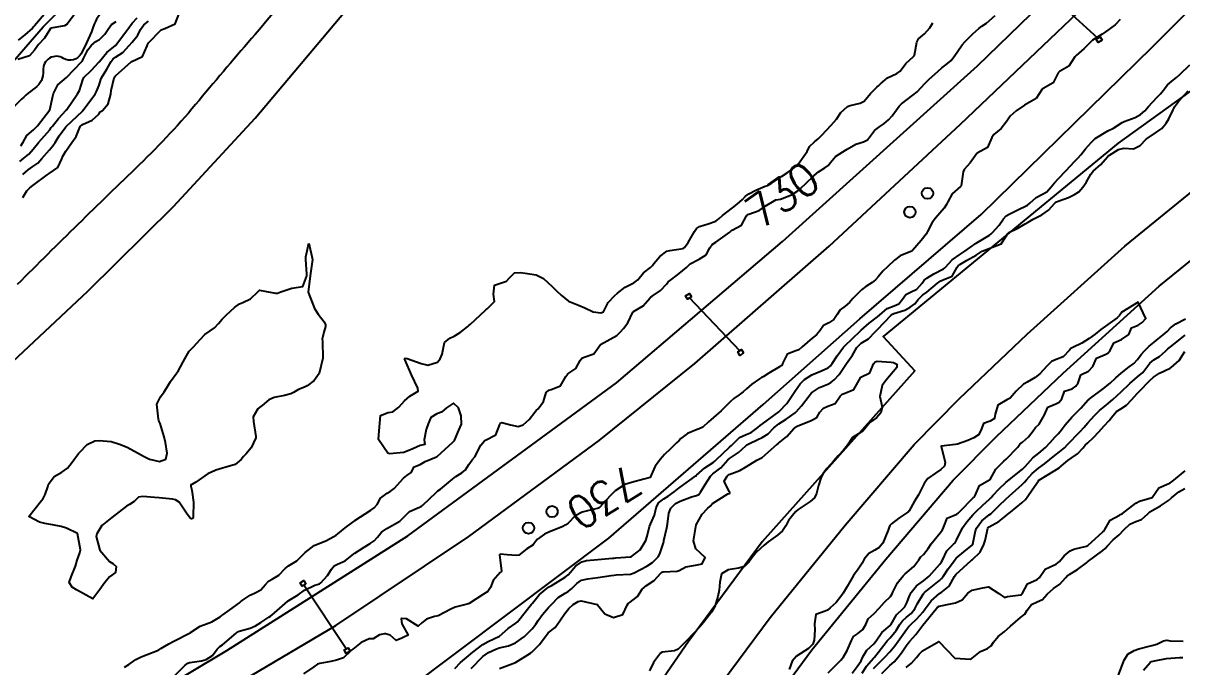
# Model space of a CAD drawing. Header units: metres. Extents: x 307586 to 320046, y 7427249 to 7434250.
# Drawn here: x 315197.4 to 315339.7, y 7432163.5 to 7432242.6 of the extents above; entities that cross this region are included whole.
import ezdxf
from ezdxf.enums import TextEntityAlignment as Align

# ---------------------------------------------------------------- set-up
doc = ezdxf.new("R2010")
doc.units = ezdxf.units.M
doc.header["$MEASUREMENT"] = 0
for name, color, linetype in [('Cotas', 45, 'Continuous'), ('Curvas de Nivel 1m', 11, 'Continuous'), ('Curvas de Nivel 5m', 15, 'Continuous'), ('Divisa', 42, 'FENCELINE2'), ('Hidrografia', 140, 'Continuous'), ('Linha Férrea', 20, 'Continuous'), ('Portico', 45, 'Continuous'), ('Postes', 20, 'Continuous'), ('Vias Primárias', 230, 'Continuous')]:
    doc.layers.add(name, color=color, linetype=linetype)
doc.styles.add('Style-STANDARD', font='STANDARD.shx')
doc.linetypes.add('FENCELINE2', pattern='A,0.25,-0.1,[132,ltypeshp.shx,S=0.1,R=0,X=-0.1,Y=0],-0.1,1', length=1.45)

msp = doc.modelspace()

# ---------------------------------------------------------------- linework, layer by layer
at = {"layer": 'Curvas de Nivel 1m', "flags": 128}
for points, elevation in [([(315200.19, 7432243.97), (315198.77, 7432242.28), (315198.63, 7432242.13), (315198.49, 7432241.99), (315197.58, 7432241.17), (315196.74, 7432240.51)], 726), ([(315197.32, 7432221.19), (315197.79, 7432222), (315198.16, 7432222.36), (315198.53, 7432222.65), (315200.29, 7432223.96), (315200.43, 7432224.07), (315200.55, 7432224.14), (315201.62, 7432224.89), (315202.1, 7432225.94), (315202.24, 7432226.28), (315202.58, 7432226.89), (315203.35, 7432227.93), (315203.86, 7432228.67), (315204.35, 7432229.91), (315204.63, 7432230.17), (315205.85, 7432230.68), (315206.64, 7432231.43), (315206.83, 7432231.7), (315207.09, 7432231.89), (315207.82, 7432232.71), (315208.12, 7432233.88), (315208.19, 7432234.35), (315208.55, 7432235.87), (315208.59, 7432235.98), (315208.7, 7432236.13), (315210.61, 7432237.84), (315210.67, 7432237.89), (315210.71, 7432237.91), (315212.04, 7432238.51), (315212.6, 7432239.82), (315212.63, 7432239.93), (315212.75, 7432240.17), (315214.32, 7432241.8), (315214.76, 7432241.95), (315216.04, 7432242.51), (315216.53, 7432243.77)], 728), ([(315196.95, 7432225.62), (315197.44, 7432226), (315198.05, 7432226.53), (315198.58, 7432227.12), (315199.3, 7432227.98), (315200.62, 7432229.51), (315200.81, 7432229.77), (315200.95, 7432229.96), (315201.69, 7432230.9), (315202.64, 7432231.92), (315202.66, 7432231.94), (315202.72, 7432232.01), (315204.05, 7432233.92), (315204.26, 7432234.33), (315204.69, 7432235.63), (315204.76, 7432235.84), (315204.81, 7432235.91), (315205.76, 7432236.84), (315206.71, 7432237.84), (315206.73, 7432237.87), (315206.74, 7432237.89), (315207.62, 7432238.99), (315208.72, 7432239.87), (315210.22, 7432241.85), (315210.77, 7432242.59), (315211.35, 7432243.26)], 726), ([(315197.32, 7432224), (315197.96, 7432224.59), (315198.56, 7432225.01), (315199.14, 7432225.41), (315199.66, 7432225.97), (315200.58, 7432227.04), (315201.01, 7432227.54), (315201.28, 7432227.95), (315201.8, 7432228.76), (315202.62, 7432229.88), (315202.65, 7432229.92), (315202.67, 7432229.94), (315204.64, 7432231.8), (315204.7, 7432231.85), (315204.75, 7432231.91), (315205.55, 7432233), (315206.21, 7432233.89), (315206.37, 7432234.19), (315206.68, 7432234.99), (315206.91, 7432235.67), (315207, 7432235.89), (315207.63, 7432236.95), (315208.16, 7432237.88), (315208.4, 7432238.2), (315208.72, 7432238.43), (315209.6, 7432238.99), (315210.39, 7432239.85), (315210.75, 7432240.27), (315211.44, 7432241.14), (315211.79, 7432241.83), (315212.19, 7432242.41), (315212.77, 7432242.86)], 727), ([(315209.82, 7432163.49), (315210.36, 7432163.83), (315211.21, 7432164.45), (315211.84, 7432164.76), (315212.61, 7432165.04), (315213.85, 7432165.54), (315214.01, 7432165.63), (315214.29, 7432165.79), (315215.27, 7432166.37), (315215.86, 7432166.7), (315217.8, 7432167.68), (315217.87, 7432167.72), (315217.91, 7432167.75), (315219.1, 7432168.52), (315219.89, 7432168.84), (315220.53, 7432169.08), (315221.57, 7432169.7), (315221.77, 7432169.84), (315221.91, 7432169.92), (315222.75, 7432170.53), (315223.92, 7432171.4), (315224.07, 7432171.52), (315224.26, 7432171.67), (315225.24, 7432172.35), (315225.93, 7432172.67), (315226.57, 7432173.01), (315227.14, 7432173.64), (315227.51, 7432174.07), (315227.95, 7432174.32), (315228.77, 7432174.81), (315229.54, 7432175.61), (315229.98, 7432175.95), (315231, 7432176.57), (315231.99, 7432177.58), (315233.13, 7432178.44), (315234.01, 7432178.81), (315234.56, 7432179), (315235.54, 7432179.53), (315235.82, 7432179.73), (315236.03, 7432179.88), (315236.93, 7432180.62), (315238.04, 7432181.44), (315238.13, 7432181.51), (315240.06, 7432182.8), (315240.48, 7432183.06), (315240.85, 7432183.47), (315241.28, 7432184.26), (315242.08, 7432184.87), (315242.46, 7432185.08), (315242.95, 7432185.45), (315244.11, 7432186.71), (315244.5, 7432187.03), (315245.03, 7432187.42), (315245.42, 7432188.12), (315246.13, 7432188.39), (315246.77, 7432188.76), (315248.14, 7432189.33), (315248.18, 7432189.35), (315248.22, 7432189.39), (315250.16, 7432191.15), (315250.27, 7432191.25), (315250.36, 7432191.36), (315250.91, 7432192.62), (315251.21, 7432193.35), (315251.17, 7432194.38), (315250.86, 7432195.35), (315250.22, 7432195.92), (315249.37, 7432195.37), (315248.75, 7432194.84), (315248.2, 7432194.6), (315247.44, 7432194.15), (315247.13, 7432193.4), (315246.87, 7432192.71), (315246.65, 7432191.41), (315246.7, 7432190.86), (315246.16, 7432190.72), (315245.25, 7432190.33), (315244.15, 7432189.85), (315242.38, 7432189.7), (315242.15, 7432189.79), (315241.02, 7432191.47), (315241.12, 7432192.52), (315241.17, 7432193.47), (315241.27, 7432194.4), (315242.2, 7432194.76), (315242.78, 7432194.87), (315243.52, 7432195.44), (315244.22, 7432196.23), (315244.87, 7432196.78), (315245.9, 7432197.41), (315245.87, 7432197.78), (315245.09, 7432199.42), (315244.28, 7432201.22), (315244.23, 7432201.38), (315244.24, 7432201.43), (315244.28, 7432201.47), (315244.55, 7432201.43), (315246.28, 7432200.8), (315247.07, 7432200.61), (315248.28, 7432200.96), (315248.61, 7432201.39), (315248.86, 7432201.95), (315249.14, 7432203.38), (315249.79, 7432203.89), (315250.31, 7432204.16), (315251.05, 7432204.62), (315251.99, 7432205.34), (315252.17, 7432205.51), (315252.34, 7432205.65), (315254.14, 7432207.31), (315254.25, 7432207.42), (315254.36, 7432207.5), (315255.26, 7432208.41), (315255.16, 7432209.3), (315255.27, 7432210.43), (315256.4, 7432210.79), (315256.75, 7432210.93), (315257.06, 7432211.28), (315257.74, 7432211.95), (315258.41, 7432211.97), (315259.05, 7432211.9), (315260.41, 7432211.68), (315261.28, 7432211.23), (315262.39, 7432210.21), (315262.9, 7432209.73), (315263.47, 7432209.2), (315264.37, 7432208.47), (315265.59, 7432207.95), (315266.36, 7432207.65), (315267.41, 7432207.16), (315268.35, 7432207.02), (315268.65, 7432207.15), (315269.23, 7432208.28), (315270, 7432209.13), (315270.39, 7432209.44), (315271.34, 7432210.16), (315272.4, 7432210.7), (315272.88, 7432211.09), (315273.58, 7432211.92), (315274.43, 7432212.59), (315274.67, 7432212.83), (315274.85, 7432213.07), (315275.57, 7432213.93), (315276.45, 7432214.58), (315276.8, 7432214.69), (315278.45, 7432214.94), (315278.63, 7432215.03), (315279.09, 7432215.65), (315279.83, 7432217.01), (315280.08, 7432217.4), (315280.48, 7432217.64), (315281.53, 7432217.94), (315282.49, 7432218.27), (315282.88, 7432218.59), (315283.27, 7432218.97), (315284.51, 7432219.92), (315285.1, 7432220.36), (315285.73, 7432220.94), (315286.12, 7432221.35), (315286.53, 7432221.63), (315287.37, 7432222.09), (315288.55, 7432222.56), (315288.8, 7432222.65), (315289.25, 7432222.9), (315290.56, 7432223.77), (315291.24, 7432224.2), (315292.12, 7432224.86), (315292.35, 7432225.08), (315292.58, 7432225.3), (315293.68, 7432226.84), (315293.98, 7432227.46), (315294.61, 7432228.03), (315295.05, 7432228.4), (315295.48, 7432228.83), (315296.64, 7432230.09), (315296.99, 7432230.45), (315297.31, 7432230.8), (315297.82, 7432231.63), (315298.67, 7432232.37), (315298.97, 7432232.49), (315300.22, 7432232.77), (315300.68, 7432233.01), (315301.49, 7432233.95), (315302.26, 7432234.74), (315302.48, 7432234.95), (315302.7, 7432235.16), (315303.56, 7432235.88), (315304.71, 7432236.42), (315305.11, 7432236.71), (315305.8, 7432237.63), (315306.74, 7432238.5), (315306.84, 7432238.59), (315306.89, 7432238.69), (315307.16, 7432240.28), (315307.38, 7432240.68), (315308.13, 7432241.31), (315308.78, 7432242.02), (315309.01, 7432242.45), (315309.13, 7432242.66)], 729), ([(315252.41, 7432163.33), (315253.85, 7432164.81), (315254.53, 7432165.3), (315255.43, 7432165.72), (315255.86, 7432165.87), (315257, 7432166.14), (315257.87, 7432166.5), (315258.94, 7432167.25), (315259.42, 7432167.71), (315259.89, 7432168.22), (315260.35, 7432168.78), (315260.65, 7432169.23), (315261.16, 7432169.98), (315261.92, 7432170.83), (315262.26, 7432171.21), (315263.09, 7432172.05), (315263.94, 7432172.58), (315264.33, 7432172.8), (315264.79, 7432173.18), (315265.38, 7432173.76), (315265.96, 7432174.17), (315266.76, 7432174.37), (315267.97, 7432174.53), (315269.62, 7432174.78), (315269.97, 7432174.82), (315270.24, 7432174.85), (315271.97, 7432174.94), (315272.43, 7432175.09), (315273.98, 7432175.89), (315274.69, 7432176.36), (315275.4, 7432177.06), (315275.61, 7432177.44), (315276.02, 7432178.79), (315276.09, 7432178.98), (315276.1, 7432179.05), (315276.47, 7432180.61), (315276.53, 7432181.05), (315276.68, 7432182.43), (315276.93, 7432183.04), (315277.52, 7432183.59), (315278.08, 7432183.9), (315279.5, 7432184.42), (315280.09, 7432184.58), (315280.37, 7432184.72), (315280.57, 7432185), (315281.16, 7432185.93), (315281.83, 7432186.98), (315281.97, 7432187.13), (315282.12, 7432187.23), (315283.09, 7432188), (315283.94, 7432188.95), (315284.14, 7432189.13), (315285.24, 7432189.85), (315286.16, 7432190.68), (315286.29, 7432190.8), (315286.53, 7432190.93), (315287.64, 7432191.45), (315288.17, 7432191.71), (315288.91, 7432192.17), (315289.59, 7432192.89), (315290.2, 7432193.4), (315291.12, 7432193.95), (315292.21, 7432194.72), (315292.36, 7432194.86), (315292.98, 7432195.6), (315293.93, 7432196.83), (315294.07, 7432197), (315294.24, 7432197.19), (315295.22, 7432197.85), (315296.25, 7432198.27), (315296.61, 7432198.45), (315297.03, 7432198.8), (315297.62, 7432199.44), (315298.28, 7432200.43), (315298.53, 7432200.79), (315299.26, 7432201.81), (315299.8, 7432202.77), (315300.32, 7432203.28), (315301.25, 7432203.83), (315302.11, 7432204.74), (315302.22, 7432204.86), (315302.34, 7432204.96), (315304.01, 7432206.72), (315304.2, 7432206.87), (315304.36, 7432206.93), (315305.7, 7432207.35), (315306.37, 7432207.72), (315306.93, 7432208.13), (315307.34, 7432208.68), (315307.88, 7432209.18), (315308.39, 7432209.58), (315309.7, 7432210.65), (315310.11, 7432210.95), (315310.41, 7432211.06), (315311.53, 7432211.51), (315312.14, 7432212.62), (315312.26, 7432212.8), (315312.44, 7432212.94), (315313.28, 7432213.44), (315314.45, 7432214.1), (315315.21, 7432214.58), (315316.46, 7432215.1), (315317.52, 7432215.5), (315318.22, 7432216.55), (315318.31, 7432216.72), (315318.48, 7432216.87), (315319.6, 7432217.42), (315320.49, 7432217.95), (315320.85, 7432218.16), (315321.48, 7432218.51), (315322.14, 7432218.87), (315322.51, 7432219.07), (315323.36, 7432219.64), (315324.14, 7432220.48), (315324.35, 7432220.66), (315324.53, 7432220.75), (315325.8, 7432221.2), (315326.54, 7432221.56), (315327.09, 7432221.89), (315327.57, 7432222.44), (315327.97, 7432223.02), (315328.57, 7432224.06), (315328.85, 7432224.43), (315329.76, 7432225.24), (315330.6, 7432226.2), (315330.7, 7432226.3), (315330.84, 7432226.4), (315331.93, 7432227.07), (315332.61, 7432227.24), (315333.8, 7432227.18), (315334.61, 7432227.56), (315335.34, 7432228.35), (315336.63, 7432229.2), (315337.28, 7432229.68), (315337.8, 7432230.32), (315338.14, 7432230.83), (315338.67, 7432231.96), (315338.77, 7432232.21), (315338.82, 7432232.31), (315339.34, 7432232.96), (315340.51, 7432234.28)], 731), ([(315296.28, 7432162.81), (315297.04, 7432163.6), (315297.85, 7432164.38), (315298.17, 7432164.79), (315298.61, 7432165.53), (315299.16, 7432166.77), (315299.4, 7432167.25), (315299.89, 7432167.58), (315300.52, 7432168.13), (315300.91, 7432168.75), (315301.21, 7432169.45), (315301.92, 7432170.1), (315302.56, 7432170.73), (315303.18, 7432171.47), (315303.95, 7432172.18), (315304.15, 7432172.51), (315304.23, 7432172.71), (315304.8, 7432173.87), (315305.47, 7432174.7), (315305.72, 7432174.95), (315305.98, 7432175.15), (315306.79, 7432175.88), (315307.4, 7432176.68), (315307.64, 7432177.03), (315308, 7432177.34), (315308.58, 7432178.09), (315308.95, 7432178.66), (315310.04, 7432179.99), (315310.33, 7432180.35), (315310.45, 7432180.64), (315310.91, 7432181.79), (315312.07, 7432182.29), (315312.26, 7432182.42), (315312.44, 7432182.61), (315314.09, 7432184.28), (315314.25, 7432184.43), (315314.34, 7432184.59), (315314.87, 7432185.82), (315316.11, 7432186.5), (315316.16, 7432186.52), (315316.19, 7432186.57), (315316.89, 7432187.8), (315317.6, 7432188.56), (315317.88, 7432188.82), (315318.15, 7432189.04), (315319.57, 7432190.53), (315319.82, 7432190.88), (315320.17, 7432191.14), (315320.9, 7432191.79), (315321.47, 7432192.51), (315321.76, 7432192.94), (315322.2, 7432193.36), (315322.87, 7432194.49), (315323.28, 7432195.43), (315324.23, 7432195.83), (315324.64, 7432196.06), (315324.99, 7432196.46), (315325.32, 7432197.4), (315326.26, 7432197.69), (315326.7, 7432198.01), (315326.99, 7432198.44), (315327.32, 7432199.4), (315328.28, 7432199.84), (315328.78, 7432200.42), (315329.25, 7432201.47), (315330.31, 7432201.92), (315330.63, 7432202.07), (315330.94, 7432202.39), (315331.36, 7432203.35), (315332.33, 7432203.73), (315333.23, 7432204.37), (315333.54, 7432205.17), (315334.35, 7432205.5), (315334.86, 7432205.84), (315335.29, 7432206.34), (315334.38, 7432208.35), (315334.38, 7432208.35), (315332.37, 7432207.1), (315332.06, 7432206.69), (315331.78, 7432206.39), (315330.94, 7432205.81), (315330.35, 7432205.39), (315329.79, 7432204.96), (315329.07, 7432204.42), (315328.33, 7432203.87), (315327.46, 7432203.3), (315326.32, 7432202.76), (315326.11, 7432202.66), (315325.91, 7432202.45), (315325.16, 7432201.6), (315324.3, 7432201.29), (315323.73, 7432201.04), (315323.14, 7432200.49), (315322.27, 7432199.53), (315321.69, 7432199.08), (315320.74, 7432198.52), (315320.43, 7432198.35), (315320.26, 7432198.25), (315319.38, 7432197.4), (315318.62, 7432196.54), (315318.23, 7432196.34), (315317.12, 7432195.67), (315316.79, 7432194.56), (315316.72, 7432194.05), (315316.2, 7432193.72), (315315.36, 7432193.42), (315315.02, 7432192.58), (315314.74, 7432192.03), (315314.18, 7432191.66), (315313.43, 7432191.34), (315312.17, 7432190.89), (315311.94, 7432190.84), (315310.16, 7432190.64), (315310.67, 7432188.63), (315310.57, 7432188.2), (315310.13, 7432187.77), (315309.46, 7432187.32), (315308.51, 7432186.66), (315308.11, 7432186.14), (315307.63, 7432185.14), (315307.36, 7432184.68), (315306.88, 7432183.88), (315306.24, 7432182.69), (315306.16, 7432182.6), (315306.07, 7432182.52), (315304.96, 7432181.8), (315304.05, 7432181.12), (315303.86, 7432180.9), (315303.76, 7432180.71), (315303.64, 7432180.31), (315302.99, 7432178.73), (315302.56, 7432178.18), (315302.01, 7432177.89), (315301.27, 7432177.48), (315300.7, 7432176.75), (315300.47, 7432176.28), (315299.98, 7432175.54), (315299.4, 7432174.77), (315298.59, 7432173.41), (315298.23, 7432172.79), (315298.12, 7432172.61), (315297.95, 7432172.33), (315297.26, 7432171.46), (315296.52, 7432170.8), (315296.2, 7432170.52), (315295.92, 7432170.36), (315294.76, 7432169.98), (315294.61, 7432168.82), (315294.63, 7432168.08), (315294.57, 7432166.82), (315294.38, 7432166.32), (315293.86, 7432165.8), (315292.38, 7432164.85), (315291.85, 7432164.22), (315291.49, 7432163.21)], 731), ([(315299.22, 7432162.77), (315299.84, 7432163.58), (315300.31, 7432164.29), (315300.55, 7432164.75), (315301.02, 7432165.59), (315301.87, 7432166.36), (315302.18, 7432166.74), (315302.85, 7432167.77), (315303.9, 7432168.63), (315303.94, 7432168.67), (315303.96, 7432168.71), (315304.69, 7432169.93), (315305.51, 7432170.69), (315305.71, 7432170.9), (315305.93, 7432171.39), (315306.31, 7432172.33), (315306.47, 7432172.68), (315307.13, 7432173.51), (315307.97, 7432174.1), (315308.69, 7432174.66), (315309.99, 7432176.14), (315310.21, 7432176.42), (315310.32, 7432176.64), (315310.86, 7432177.78), (315311.69, 7432178.62), (315311.86, 7432178.79), (315312.03, 7432179.08), (315312.8, 7432180.61), (315313.31, 7432181.34), (315314.07, 7432182.22), (315314.25, 7432182.41), (315314.42, 7432182.59), (315315.28, 7432183.38), (315316.09, 7432184.14), (315316.31, 7432184.35), (315316.51, 7432184.57), (315317.27, 7432185.39), (315318.11, 7432186.18), (315318.55, 7432186.54), (315320.14, 7432187.84), (315320.5, 7432188.16), (315320.82, 7432188.51), (315321.44, 7432189.21), (315322.16, 7432189.78), (315322.99, 7432190.49), (315323.54, 7432191.11), (315324.18, 7432191.79), (315324.52, 7432192.14), (315324.79, 7432192.46), (315325.41, 7432193.25), (315326.21, 7432194.19), (315326.34, 7432194.32), (315326.45, 7432194.45), (315327.33, 7432195.33), (315328.24, 7432196.34), (315328.29, 7432196.39), (315328.34, 7432196.43), (315330.26, 7432197.85), (315330.56, 7432198.09), (315330.92, 7432198.39), (315331.62, 7432199.04), (315332.28, 7432199.61), (315333.26, 7432200.37), (315333.84, 7432200.81), (315334.3, 7432201.3), (315334.75, 7432201.9), (315335.14, 7432202.34), (315335.73, 7432202.92), (315336.32, 7432203.43), (315336.83, 7432203.83), (315337.43, 7432204.32), (315337.91, 7432204.74), (315338.35, 7432205.17), (315338.99, 7432205.67), (315340.2, 7432206.28)], 732), ([(315300.45, 7432162.75), (315300.97, 7432163.62), (315301.85, 7432164.62), (315301.96, 7432164.74), (315302.43, 7432165.3), (315303.53, 7432166.72), (315303.68, 7432166.91), (315303.88, 7432167.12), (315304.61, 7432167.99), (315305.05, 7432168.7), (315305.4, 7432169.2), (315305.91, 7432169.64), (315306.49, 7432170.11), (315306.92, 7432170.68), (315307.27, 7432171.34), (315307.95, 7432172.46), (315308.04, 7432172.58), (315308.13, 7432172.67), (315309.97, 7432174.16), (315310.22, 7432174.39), (315310.39, 7432174.64), (315311.04, 7432175.57), (315311.79, 7432176.62), (315311.87, 7432176.74), (315312, 7432176.87), (315312.94, 7432177.68), (315314.02, 7432178.54), (315314.05, 7432178.56), (315314.06, 7432178.59), (315314.37, 7432180.25), (315314.5, 7432180.59), (315315.16, 7432181.47), (315316.07, 7432182.2), (315316.28, 7432182.35), (315316.52, 7432182.57), (315317.28, 7432183.36), (315318.09, 7432184.14), (315318.54, 7432184.54), (315320.11, 7432185.92), (315320.41, 7432186.23), (315320.64, 7432186.51), (315321.35, 7432187.29), (315322.14, 7432187.95), (315322.84, 7432188.49), (315324.15, 7432189.52), (315324.69, 7432189.93), (315325.32, 7432190.46), (315325.74, 7432190.88), (315326.18, 7432191.35), (315326.71, 7432191.92), (315327.23, 7432192.44), (315327.69, 7432192.94), (315328.2, 7432193.51), (315329.01, 7432194.42), (315329.62, 7432195.01), (315330.23, 7432195.5), (315330.72, 7432195.91), (315331.25, 7432196.39), (315331.78, 7432196.85), (315332.25, 7432197.28), (315333.36, 7432198.36), (315334.27, 7432199.16), (315334.92, 7432199.7), (315335.44, 7432200.34), (315335.8, 7432200.83), (315336.3, 7432201.23), (315336.97, 7432201.66), (315337.71, 7432202.32), (315338.02, 7432202.61), (315338.32, 7432202.84), (315340.14, 7432204.28)], 733), ([(315301.84, 7432163.33), (315303.24, 7432164.72), (315303.86, 7432165.38), (315304.46, 7432166.11), (315304.89, 7432166.7), (315305.29, 7432167.28), (315305.89, 7432168.12), (315306.15, 7432168.44), (315306.39, 7432168.69), (315307.16, 7432169.42), (315307.92, 7432170.26), (315308.21, 7432170.67), (315308.95, 7432171.64), (315309.95, 7432172.54), (315310.01, 7432172.58), (315310.13, 7432172.64), (315311.13, 7432173.46), (315311.79, 7432174.62), (315311.86, 7432174.74), (315311.98, 7432174.87), (315313.83, 7432176.59), (315313.92, 7432176.67), (315314, 7432176.73), (315314.95, 7432177.64), (315315.42, 7432178.58), (315315.55, 7432179.06), (315315.89, 7432180.57), (315315.95, 7432180.67), (315316.05, 7432180.74), (315317.23, 7432181.39), (315318.07, 7432182.05), (315318.34, 7432182.28), (315318.68, 7432182.54), (315320.08, 7432183.67), (315320.51, 7432184.1), (315320.8, 7432184.51), (315321.35, 7432185.27), (315322.12, 7432186.38), (315322.17, 7432186.45), (315322.24, 7432186.5), (315324.13, 7432187.65), (315324.64, 7432187.97), (315325.22, 7432188.46), (315325.72, 7432188.88), (315326.15, 7432189.16), (315326.91, 7432189.69), (315327.59, 7432190.44), (315327.85, 7432190.75), (315328.17, 7432191.05), (315328.89, 7432191.72), (315329.52, 7432192.41), (315330.2, 7432193.13), (315330.82, 7432193.78), (315331.27, 7432194.39), (315331.72, 7432194.89), (315332.23, 7432195.23), (315332.94, 7432195.67), (315333.58, 7432196.36), (315334.25, 7432197.13), (315334.86, 7432197.74), (315335.45, 7432198.34), (315335.86, 7432198.74), (315336.27, 7432199.11), (315336.99, 7432199.61), (315338.28, 7432200.23), (315338.43, 7432200.31), (315339.42, 7432201.17), (315340.12, 7432202.28)], 734), ([(315255.89, 7432163.35), (315257.84, 7432164.09), (315259.71, 7432165.24), (315259.85, 7432165.35), (315260.82, 7432166.27), (315261.51, 7432167.22), (315261.65, 7432167.45), (315261.88, 7432167.71), (315262.71, 7432168.39), (315263.31, 7432169.2), (315263.91, 7432170.09), (315264.41, 7432170.7), (315264.93, 7432171.18), (315265.54, 7432171.56), (315265.93, 7432171.66), (315267.88, 7432171.19), (315267.92, 7432171.18), (315267.95, 7432171.15), (315268.83, 7432170.06), (315269.91, 7432169.61), (315271.05, 7432169.97), (315271.59, 7432171.1), (315271.7, 7432171.33), (315271.93, 7432171.49), (315272.83, 7432172.19), (315273.42, 7432173.08), (315273.96, 7432173.54), (315274.88, 7432174.15), (315275.73, 7432175.05), (315275.85, 7432175.17), (315275.97, 7432175.22), (315277.7, 7432175.31), (315277.98, 7432175.37), (315278.79, 7432175.83), (315279.98, 7432176.02), (315280.79, 7432176.18), (315281.15, 7432176.99), (315280.01, 7432178.02), (315279.74, 7432179), (315280.04, 7432181), (315280.78, 7432182.28), (315281.45, 7432182.99), (315281.77, 7432183.29), (315282.08, 7432183.59), (315283.95, 7432184.81), (315284.09, 7432184.85), (315284.18, 7432184.86), (315284.19, 7432184.95), (315284.09, 7432185.07), (315283.5, 7432186.35), (315283.86, 7432186.95), (315283.98, 7432187.08), (315284.12, 7432187.17), (315285.42, 7432187.64), (315286.13, 7432188.08), (315286.65, 7432188.41), (315287.51, 7432188.92), (315287.93, 7432189.13), (315288.15, 7432189.27), (315290, 7432190.88), (315290.09, 7432190.95), (315290.16, 7432191.01), (315291.2, 7432191.85), (315292.09, 7432192.86), (315292.15, 7432192.9), (315292.19, 7432192.93), (315292.46, 7432193.12), (315294.2, 7432193.81), (315294.87, 7432194.16), (315295.27, 7432194.82), (315295.72, 7432195.32), (315296.22, 7432195.57), (315297.14, 7432195.89), (315297.76, 7432196.79), (315298, 7432197.02), (315298.24, 7432197.13), (315299.41, 7432197.61), (315300.07, 7432198.76), (315300.27, 7432199.1), (315301.38, 7432199.64), (315301.84, 7432200.74), (315302.04, 7432200.99), (315302.29, 7432201.08), (315304.03, 7432200.97), (315304.29, 7432200.93), (315304.7, 7432200.71), (315304.7, 7432200.29), (315304.27, 7432199.79), (315303.35, 7432198.72), (315302.9, 7432198.08), (315302.62, 7432196.73), (315302.93, 7432195.43), (315302.75, 7432194.73), (315302.21, 7432194.14), (315301.39, 7432193.56), (315300.73, 7432192.75), (315300.48, 7432192.46), (315300.19, 7432192.27), (315299.26, 7432191.69), (315298.64, 7432190.78), (315298.16, 7432190.14), (315297.49, 7432189.46), (315296.93, 7432188.8), (315296.56, 7432188.38), (315296.13, 7432187.89), (315295.66, 7432187.27), (315295.43, 7432186.82), (315295.09, 7432185.83), (315294.84, 7432184.82), (315294.6, 7432184.31), (315294.08, 7432183.84), (315292.6, 7432182.85), (315292.31, 7432182.61), (315292.07, 7432182.34), (315291.42, 7432181.5), (315291.06, 7432180.87), (315290.65, 7432180.26), (315290.03, 7432179.71), (315288.91, 7432178.9), (315288.43, 7432178.5), (315288.01, 7432178.12), (315287.39, 7432177.53), (315286.9, 7432176.92), (315286.52, 7432176.39), (315285.98, 7432175.88), (315285.25, 7432175.66), (315283.98, 7432175.46), (315283.18, 7432174.96), (315282.96, 7432173.96), (315282.88, 7432172.97), (315282.71, 7432172.2), (315282.35, 7432170.97), (315281.92, 7432170.26), (315281.37, 7432169.52), (315280.96, 7432168.99), (315280.45, 7432168.43), (315279.89, 7432167.81), (315279.49, 7432167.39), (315279.15, 7432167.01), (315277.86, 7432165.71), (315277.4, 7432165.49), (315275.86, 7432165.36), (315275.69, 7432165.22), (315275.55, 7432165.05), (315274.81, 7432164.09), (315274.31, 7432163.07)], 732), ([(315305.84, 7432163.47), (315306.52, 7432164.01), (315307.14, 7432164.68), (315307.46, 7432165.08), (315307.86, 7432165.49), (315309.87, 7432166.64), (315311.85, 7432164.62), (315313.75, 7432164.49), (315313.85, 7432164.51), (315313.96, 7432164.59), (315315, 7432165.44), (315315.87, 7432165.81), (315316.31, 7432166.13), (315316.58, 7432166.56), (315317.16, 7432167.28), (315317.89, 7432167.82), (315318.69, 7432168.54), (315319.91, 7432169.61), (315320.42, 7432170.02), (315320.72, 7432170.51), (315321.25, 7432171.19), (315321.94, 7432171.52), (315322.61, 7432171.82), (315323.2, 7432172.48), (315323.96, 7432173.17), (315324.75, 7432173.68), (315325.44, 7432174.46), (315325.69, 7432174.74), (315325.98, 7432174.92), (315326.93, 7432175.5), (315328, 7432176.31), (315328.07, 7432176.36), (315328.15, 7432176.43), (315330.02, 7432177.81), (315330.33, 7432178.08), (315330.6, 7432178.39), (315331.3, 7432179.12), (315332.04, 7432179.76), (315332.62, 7432180.37), (315333.35, 7432181.07), (315334.06, 7432181.38), (315334.76, 7432181.65), (315335.54, 7432182.34), (315335.81, 7432182.6), (315336.08, 7432182.75), (315337.1, 7432183.31), (315338.09, 7432183.98), (315338.47, 7432184.3), (315339.35, 7432185.04), (315340.11, 7432185.45)], 736), ([(315331.89, 7432162.43), (315332.66, 7432164.37), (315333.11, 7432165.11), (315333.87, 7432165.55), (315334.46, 7432165.76), (315335.88, 7432166.12), (315336.06, 7432166.15), (315336.64, 7432166.32), (315337.46, 7432166.74), (315337.89, 7432166.8), (315338.3, 7432166.72), (315339.89, 7432166.7)], 737), ([(315335.04, 7432163.13), (315335.85, 7432164.08), (315336, 7432164.18), (315336.57, 7432164.32), (315337.65, 7432164.52), (315337.86, 7432164.55), (315339.46, 7432164.68), (315339.86, 7432164.69)], 738)]:
    msp.add_lwpolyline(points, dxfattribs=dict(at, elevation=elevation))
at = {"layer": 'Curvas de Nivel 1m', "elevation": 729, "flags": 128}
msp.add_lwpolyline([(315232.45, 7432215.58), (315232.89, 7432213.57), (315232.67, 7432211.84), (315232.62, 7432211.58), (315232.38, 7432209.58), (315233.17, 7432207.57), (315233.62, 7432206.84), (315234.34, 7432205.92), (315234.51, 7432205.55), (315234.51, 7432205.36), (315234.32, 7432204.65), (315234.08, 7432203.78), (315234.12, 7432203.55), (315234.15, 7432203.4), (315234.19, 7432201.55), (315234.19, 7432201.46), (315233.73, 7432199.56), (315233.11, 7432198.71), (315232.24, 7432198.05), (315231.92, 7432197.9), (315231.19, 7432197.59), (315230.58, 7432197.24), (315230.23, 7432197.06), (315229.49, 7432196.88), (315228.22, 7432196.63), (315227.54, 7432196.32), (315226.71, 7432195.64), (315226.44, 7432195.42), (315226.21, 7432195.24), (315225.6, 7432194.25), (315225.66, 7432193.66), (315225.96, 7432191.85), (315225.95, 7432191.65), (315225.39, 7432190.42), (315224.7, 7432189.66), (315224.42, 7432189.38), (315224.13, 7432188.99), (315223.39, 7432188.41), (315222.12, 7432188.01), (315221.86, 7432187.96), (315221.04, 7432187.71), (315220.4, 7432187.43), (315220.11, 7432187.27), (315218.57, 7432186.21), (315218.09, 7432185.94), (315217.96, 7432185.88), (315217.94, 7432185.75), (315218.09, 7432185.23), (315218.28, 7432183.75), (315218.25, 7432181.95), (315218.21, 7432181.75), (315218.04, 7432181.7), (315217.92, 7432181.75), (315217.51, 7432182.29), (315216.53, 7432183.77), (315216.07, 7432184.05), (315215.71, 7432184.14), (315214.07, 7432184.31), (315213.51, 7432184.36), (315212.07, 7432184.47), (315211.52, 7432184.38), (315211.01, 7432183.83), (315210.42, 7432183.48), (315210.06, 7432183.28), (315208.24, 7432181.87), (315208.04, 7432181.72), (315207.02, 7432180.89), (315206.39, 7432179.89), (315206.34, 7432179.57), (315206.79, 7432177.88), (315207.98, 7432176.48), (315208.36, 7432176.25), (315208.79, 7432175.86), (315208.71, 7432175.11), (315207.95, 7432174.58), (315207.62, 7432174.2), (315207.41, 7432173.88), (315206.78, 7432173.04), (315205.92, 7432171.89), (315203.93, 7432172.98), (315203.36, 7432173.34), (315203.03, 7432173.92), (315203.27, 7432174.6), (315203.77, 7432175.91), (315203.98, 7432176.64), (315204.33, 7432177.56), (315204.4, 7432177.91), (315204.02, 7432179.91), (315202.67, 7432180.57), (315202.03, 7432180.78), (315200.98, 7432181), (315200.03, 7432181.13), (315199.36, 7432181.29), (315198.04, 7432181.99), (315199.59, 7432183.97), (315199.8, 7432184.23), (315200.07, 7432184.69), (315200.39, 7432185.65), (315200.49, 7432185.96), (315201.15, 7432186.9), (315202.11, 7432187.45), (315202.82, 7432187.93), (315203.38, 7432188.66), (315204.14, 7432189.73), (315204.22, 7432189.83), (315204.32, 7432189.91), (315205.21, 7432190.84), (315206.16, 7432191.28), (315206.7, 7432191.34), (315208.16, 7432191.2), (315209.21, 7432190.91), (315210.15, 7432190.52), (315211.39, 7432189.83), (315212.14, 7432189.4), (315212.89, 7432189.05), (315214.13, 7432188.75), (315214.87, 7432189.04), (315215.04, 7432189.78), (315214.86, 7432191.08), (315214.68, 7432191.78), (315214.18, 7432193.43), (315214.08, 7432193.69), (315214.04, 7432193.79), (315214, 7432193.98), (315213.8, 7432195.8), (315214.22, 7432196.72), (315214.69, 7432197.32), (315214.95, 7432197.78), (315215.45, 7432198.58), (315216.26, 7432199.64), (315216.32, 7432199.72), (315216.35, 7432199.77), (315217.03, 7432201.01), (315217.42, 7432201.76), (315217.74, 7432202.31), (315218.29, 7432202.84), (315219.12, 7432203.74), (315219.67, 7432204.37), (315220.32, 7432204.83), (315220.86, 7432205.17), (315221.35, 7432205.71), (315221.8, 7432206.24), (315222.34, 7432206.79), (315223.33, 7432207.69), (315223.93, 7432208.11), (315224.36, 7432208.28), (315225.3, 7432208.73), (315226.23, 7432209.65), (315226.3, 7432209.74), (315226.38, 7432209.79), (315227.27, 7432209.64), (315228.38, 7432209.42), (315228.59, 7432209.42), (315229.02, 7432209.62), (315230.39, 7432210.07), (315231.72, 7432210.25), (315232.23, 7432211.58), (315232.21, 7432211.77), (315232.09, 7432213.58), (315232.11, 7432213.9), (315232.45, 7432215.58)], close=True, dxfattribs=at)
at = {"layer": 'Curvas de Nivel 5m', "flags": 128}
for points, elevation in [([(315203.81, 7432243.92), (315202.77, 7432242.49), (315202.43, 7432242.27), (315200.76, 7432241.99), (315200.73, 7432241.96), (315199.97, 7432240.74), (315199.24, 7432239.98), (315198.73, 7432239.27), (315198.13, 7432238.58), (315196.71, 7432238.15)], 725), ([(315215.81, 7432162.31), (315217.27, 7432163.75), (315217.58, 7432163.99), (315217.83, 7432164.08), (315219.27, 7432164.28), (315219.83, 7432164.43), (315220.62, 7432164.94), (315221.2, 7432165.71), (315221.54, 7432166.02), (315221.86, 7432166.26), (315223.51, 7432167.68), (315223.71, 7432167.84), (315223.88, 7432167.93), (315225.26, 7432168.28), (315225.89, 7432168.56), (315226.55, 7432168.99), (315227.53, 7432169.63), (315227.76, 7432169.78), (315227.91, 7432169.88), (315229.86, 7432171.6), (315229.92, 7432171.64), (315231.14, 7432172.37), (315231.94, 7432172.96), (315233.2, 7432173.56), (315233.76, 7432173.74), (315233.95, 7432173.84), (315234.75, 7432174.76), (315235.24, 7432175.54), (315235.57, 7432175.94), (315235.98, 7432176.15), (315236.94, 7432176.56), (315237.99, 7432177.42), (315238.1, 7432177.51), (315239.27, 7432178.23), (315240.01, 7432178.67), (315240.48, 7432179.01), (315240.88, 7432179.47), (315241.4, 7432180.1), (315242.03, 7432180.52), (315243.64, 7432181.44), (315244.05, 7432181.84), (315244.83, 7432182.64), (315246.06, 7432183.16), (315246.25, 7432183.22), (315246.46, 7432183.41), (315247.28, 7432184.19), (315248.09, 7432184.96), (315248.33, 7432185.15), (315248.64, 7432185.38), (315250.11, 7432186.61), (315250.54, 7432186.93), (315251.26, 7432187.35), (315251.72, 7432187.74), (315252.13, 7432188.41), (315252.51, 7432188.97), (315252.87, 7432189.33), (315253.59, 7432190.75), (315254.04, 7432191.31), (315254.16, 7432191.38), (315255.45, 7432192.02), (315255.91, 7432193.29), (315255.99, 7432193.49), (315256.19, 7432193.54), (315257.24, 7432193.28), (315258.18, 7432193.05), (315258.78, 7432193.26), (315259.53, 7432193.92), (315260.21, 7432194.81), (315260.41, 7432195.04), (315260.66, 7432195.24), (315261.3, 7432196.15), (315261.62, 7432197.23), (315261.93, 7432197.53), (315262.24, 7432197.61), (315263.4, 7432198.04), (315264.04, 7432199.19), (315264.27, 7432199.53), (315265.26, 7432200.19), (315265.82, 7432201.17), (315266.02, 7432201.44), (315266.29, 7432201.56), (315267.46, 7432201.99), (315268.31, 7432203.15), (315270.32, 7432204.24), (315270.76, 7432204.69), (315271.11, 7432205.11), (315271.67, 7432205.78), (315272.27, 7432207.1), (315272.3, 7432207.15), (315272.35, 7432207.18), (315273.56, 7432207.89), (315274.38, 7432208.84), (315274.48, 7432208.97), (315274.65, 7432209.07), (315275.67, 7432209.77), (315276.4, 7432210.56), (315276.62, 7432210.83), (315276.91, 7432211.04), (315277.76, 7432211.69), (315278.42, 7432212.23), (315278.85, 7432212.6), (315279.32, 7432213.02), (315280.44, 7432213.61), (315281.29, 7432214.15), (315281.72, 7432214.99), (315282.02, 7432215.42), (315282.46, 7432215.72), (315284.21, 7432216.95), (315284.35, 7432217.08), (315284.48, 7432217.18), (315285.61, 7432217.81), (315286.23, 7432218.93), (315286.35, 7432219.08), (315286.51, 7432219.15), (315287.81, 7432219.61), (315288.52, 7432220.13), (315289.85, 7432220.89), (315290.4, 7432221), (315290.53, 7432221.03), (315291.85, 7432221.55), (315292.54, 7432222.02), (315293, 7432222.4), (315293.47, 7432222.85), (315294.56, 7432223.91), (315295.07, 7432224.32), (315295.88, 7432224.82), (315296.27, 7432225.11), (315296.58, 7432225.48), (315297.18, 7432226.21), (315298.06, 7432226.8), (315298.4, 7432226.99), (315298.6, 7432227.11), (315299.66, 7432227.72), (315300.61, 7432228.03), (315301.1, 7432228.27), (315301.46, 7432228.75), (315301.97, 7432229.4), (315302.63, 7432229.92), (315303.12, 7432230.25), (315303.69, 7432230.73), (315304.14, 7432231.23), (315304.66, 7432231.96), (315304.98, 7432232.4), (315305.3, 7432232.71), (315306.68, 7432233.75), (315307.2, 7432234.17), (315307.69, 7432234.68), (315308.17, 7432235.2), (315308.7, 7432235.72), (315309.75, 7432236.65), (315310.26, 7432237.11), (315310.73, 7432237.48), (315311.37, 7432238), (315311.85, 7432238.63), (315312.2, 7432239.18), (315312.76, 7432239.93), (315313.07, 7432240.31), (315313.35, 7432240.61), (315314.07, 7432241.31), (315314.78, 7432241.94), (315315.17, 7432242.22), (315315.73, 7432242.59), (315316.8, 7432243.54)], 730), ([(315197.06, 7432227.54), (315197.36, 7432228), (315197.8, 7432228.8), (315198.61, 7432229.5), (315199.11, 7432229.98), (315200.64, 7432231.94), (315200.99, 7432233.63), (315201.08, 7432233.96), (315201.61, 7432235.02), (315202.69, 7432235.94), (315204.58, 7432237.91), (315204.64, 7432237.98), (315204.72, 7432238.19), (315205.3, 7432239.34), (315205.77, 7432239.9), (315206.3, 7432240.34), (315206.75, 7432240.61), (315207.39, 7432241.25), (315207.81, 7432241.88), (315208.22, 7432242.42), (315208.77, 7432242.81)], 725), ([(315332.15, 7432243.04), (315331.56, 7432242.39), (315331.11, 7432242.07), (315330.78, 7432241.83), (315329.95, 7432241.24), (315328.76, 7432240.52), (315328.71, 7432240.48), (315328.67, 7432240.43), (315327.72, 7432239.47), (315326.74, 7432238.63), (315326.6, 7432238.45), (315325.86, 7432237.33), (315324.72, 7432236.66), (315324.6, 7432236.59), (315324.55, 7432236.48), (315323.91, 7432235.28), (315322.69, 7432234.58), (315322.64, 7432234.56), (315322.59, 7432234.5), (315321.83, 7432233.36), (315320.67, 7432232.68), (315320.38, 7432232.52), (315319.38, 7432231.82), (315318.65, 7432231.18), (315318.38, 7432230.82), (315318.23, 7432230.55), (315317.52, 7432229.68), (315316.63, 7432228.94), (315316.38, 7432228.57), (315315.87, 7432227.32), (315314.59, 7432226.63), (315314.57, 7432226.63), (315314.54, 7432226.6), (315313.74, 7432225.45), (315312.99, 7432224.62), (315312.85, 7432224.33), (315312.61, 7432222.62), (315312.59, 7432222.58), (315312.55, 7432222.54), (315311.52, 7432221.65), (315310.98, 7432220.64), (315310.82, 7432220.33), (315310.52, 7432219.88), (315309.46, 7432218.66), (315309.04, 7432218.11), (315308.48, 7432217.01), (315308.37, 7432216.78), (315308.31, 7432216.67), (315307.71, 7432215.92), (315306.65, 7432214.69), (315306.56, 7432214.59), (315306.45, 7432214.54), (315305.14, 7432214.01), (315304.44, 7432213.5), (315303.59, 7432212.72), (315303.01, 7432212.14), (315302.41, 7432211.43), (315302.08, 7432211.07), (315301.68, 7432210.75), (315300.91, 7432210.24), (315300.39, 7432209.84), (315299.32, 7432208.78), (315298.88, 7432208.28), (315298.37, 7432207.85), (315297.75, 7432207.41), (315297.4, 7432206.8), (315296.96, 7432206.19), (315296.34, 7432205.81), (315295.7, 7432205.46), (315295.26, 7432204.82), (315294.84, 7432204.32), (315294.32, 7432203.93), (315293.09, 7432202.85), (315292.69, 7432202.47), (315292.31, 7432202.34), (315291.24, 7432201.93), (315290.7, 7432200.88), (315290.59, 7432200.57), (315290.28, 7432200.39), (315288.98, 7432199.61), (315288.27, 7432199.17), (315288.1, 7432199.07), (315287.85, 7432198.91), (315286.91, 7432198.26), (315286.24, 7432197.67), (315285.85, 7432197.32), (315285.32, 7432196.94), (315284.68, 7432196.5), (315284.22, 7432196.11), (315283.14, 7432194.97), (315282.2, 7432194.16), (315281.56, 7432193.62), (315280.86, 7432192.99), (315280.43, 7432192.76), (315280.19, 7432192.69), (315278.98, 7432192.22), (315278.17, 7432191.58), (315277.91, 7432191.29), (315277.65, 7432191.04), (315276.89, 7432190.31), (315276.15, 7432189.62), (315275.89, 7432189.31), (315275.69, 7432189.05), (315275.01, 7432188.19), (315274.51, 7432187.07), (315274.4, 7432186.78), (315274.11, 7432186.7), (315273.64, 7432186.61), (315272.1, 7432186.17), (315271.28, 7432185.93), (315270.09, 7432185.17), (315270.04, 7432185.12), (315269.49, 7432184.53), (315268.2, 7432183.15), (315268.14, 7432183.08), (315268.07, 7432183.05), (315266.55, 7432182.68), (315266.06, 7432182.52), (315265.17, 7432182.07), (315264.34, 7432181.19), (315264.17, 7432181.06), (315264.04, 7432180.99), (315263.59, 7432180.75), (315262.03, 7432180.13), (315261.4, 7432179.85), (315260.54, 7432179.23), (315260.31, 7432178.94), (315260.01, 7432178.54), (315259.23, 7432178.03), (315258.26, 7432177.27), (315257.99, 7432177.2), (315256.84, 7432177.28), (315255.99, 7432177.36), (315255.94, 7432177.35), (315255.9, 7432177.29), (315255.99, 7432176.63), (315256.14, 7432175.29), (315256.08, 7432175.19), (315255.97, 7432175.11), (315255.11, 7432174.15), (315254.79, 7432173.3), (315254.45, 7432172.8), (315253.94, 7432172.47), (315252.16, 7432171.34), (315251.92, 7432171.23), (315250.43, 7432170.85), (315249.92, 7432170.62), (315248.34, 7432169.82), (315247.91, 7432169.71), (315247.64, 7432169.66), (315246.91, 7432169.4), (315246.35, 7432168.96), (315245.89, 7432168.55), (315244.48, 7432169.42), (315243.9, 7432169.49), (315243.81, 7432169.43), (315243.89, 7432168.82), (315244.67, 7432167.42), (315244.12, 7432167.18), (315243.87, 7432167.07), (315243.19, 7432166.76), (315242.45, 7432167.45), (315241.88, 7432167.6), (315241.74, 7432167.6), (315241.15, 7432167.47), (315240.35, 7432166.99), (315239.87, 7432166.97), (315238.9, 7432166.53), (315237.85, 7432165.7), (315237.74, 7432165.62), (315237.61, 7432165.51), (315236.71, 7432164.65), (315235.84, 7432164.35), (315235.18, 7432164.19), (315233.83, 7432163.95), (315233.51, 7432163.87), (315233.09, 7432163.56), (315231.81, 7432162.7)], 730), ([(315250.41, 7432163.35), (315251.1, 7432164.08), (315251.84, 7432164.69), (315252.61, 7432165.33), (315253.86, 7432166.3), (315254.51, 7432166.66), (315255.87, 7432167.29), (315256.94, 7432168.23), (315257.9, 7432168.9), (315258.09, 7432169.08), (315258.25, 7432169.26), (315259.51, 7432170.84), (315259.81, 7432171.24), (315259.86, 7432171.3), (315259.93, 7432171.38), (315260.78, 7432172.39), (315261.74, 7432173.22), (315261.86, 7432173.31), (315261.95, 7432173.35), (315262.22, 7432173.48), (315263.97, 7432174.55), (315264.32, 7432174.83), (315264.62, 7432175.18), (315265.24, 7432175.92), (315265.99, 7432176.43), (315266.56, 7432176.59), (315267.99, 7432176.74), (315269.76, 7432176.89), (315269.99, 7432176.9), (315270.2, 7432176.91), (315271.99, 7432177.06), (315272.12, 7432177.1), (315273.16, 7432177.92), (315273.85, 7432179.07), (315274.03, 7432179.6), (315274.34, 7432180.76), (315274.46, 7432181.07), (315274.93, 7432182.19), (315275.15, 7432183.06), (315275.44, 7432183.69), (315276.08, 7432184.18), (315276.62, 7432184.51), (315277.36, 7432185.04), (315277.77, 7432185.36), (315278.1, 7432185.59), (315280.03, 7432187), (315280.08, 7432187.04), (315280.11, 7432187.07), (315281.13, 7432187.99), (315282.14, 7432188.65), (315282.33, 7432188.79), (315282.51, 7432188.97), (315284.16, 7432190.53), (315284.38, 7432190.72), (315284.59, 7432190.95), (315285.39, 7432191.72), (315286.18, 7432192.06), (315286.8, 7432192.31), (315287.62, 7432192.92), (315287.92, 7432193.19), (315288.2, 7432193.38), (315290.21, 7432194.88), (315291.2, 7432195.9), (315291.87, 7432196.86), (315292, 7432197.1), (315292.24, 7432197.48), (315292.82, 7432198.29), (315293.35, 7432198.84), (315294.27, 7432199.42), (315295.27, 7432199.83), (315296.28, 7432200.28), (315296.56, 7432200.52), (315296.77, 7432200.81), (315297.38, 7432201.72), (315298.15, 7432202.79), (315298.22, 7432202.89), (315298.31, 7432202.98), (315300.19, 7432204.76), (315300.33, 7432204.9), (315301.33, 7432205.76), (315302.35, 7432206.53), (315302.58, 7432206.74), (315303.54, 7432207.55), (315304.37, 7432207.89), (315304.94, 7432208.13), (315305.41, 7432208.7), (315305.82, 7432209.26), (315306.39, 7432209.54), (315307.15, 7432209.92), (315307.82, 7432210.68), (315308.06, 7432211.02), (315308.41, 7432211.3), (315309.27, 7432211.81), (315310.43, 7432212.42), (315310.57, 7432212.5), (315310.68, 7432212.64), (315311.52, 7432213.55), (315312.45, 7432214.2), (315313.08, 7432214.61), (315314.46, 7432215.56), (315316.11, 7432216.57), (315316.32, 7432216.72), (315316.48, 7432216.87), (315317.28, 7432217.78), (315317.82, 7432218.56), (315318.13, 7432218.93), (315318.51, 7432219.16), (315319.73, 7432219.75), (315320.52, 7432220.12), (315320.78, 7432220.26), (315321.05, 7432220.51), (315321.85, 7432221.19), (315322.54, 7432221.56), (315323.13, 7432221.9), (315323.68, 7432222.49), (315324.07, 7432222.97), (315324.56, 7432223.51), (315325.47, 7432224.47), (315326.58, 7432225.64), (315326.99, 7432226.04), (315327.34, 7432226.44), (315327.9, 7432227.15), (315328.62, 7432228), (315329.09, 7432228.42), (315330.63, 7432229.36), (315331.32, 7432229.71), (315332.42, 7432230.38), (315332.55, 7432230.48), (315332.65, 7432230.52), (315334.01, 7432231.01), (315334.66, 7432231.37), (315335.18, 7432231.84), (315335.64, 7432232.35), (315336.68, 7432233.48), (315337.1, 7432233.92), (315337.42, 7432234.32), (315337.99, 7432235.03), (315338.71, 7432235.64), (315339.09, 7432235.93), (315339.47, 7432236.3), (315340.73, 7432237.48)], 730), ([(315302.86, 7432162.72), (315303.84, 7432163.71), (315304.38, 7432164.17), (315304.85, 7432164.7), (315305.27, 7432165.28), (315305.87, 7432166.14), (315306.11, 7432166.45), (315306.32, 7432166.69), (315307.06, 7432167.51), (315307.9, 7432168.67), (315309.54, 7432170.65), (315309.72, 7432170.85), (315309.93, 7432170.98), (315311.3, 7432171.26), (315311.93, 7432171.42), (315312.76, 7432171.79), (315313.42, 7432172.6), (315313.96, 7432172.96), (315315.29, 7432173.25), (315315.96, 7432173.37), (315317.25, 7432172.56), (315317.95, 7432172.07), (315318.33, 7432172.16), (315319.95, 7432172.4), (315320.04, 7432172.43), (315320.12, 7432172.52), (315320.76, 7432173.72), (315321.97, 7432174.28), (315322.24, 7432174.5), (315322.92, 7432175.55), (315324, 7432176.04), (315324.29, 7432176.17), (315324.71, 7432176.46), (315325.29, 7432177.18), (315326.02, 7432177.8), (315326.46, 7432178), (315328.02, 7432178.35), (315328.18, 7432178.43), (315330.04, 7432180.14), (315330.18, 7432180.26), (315330.28, 7432180.4), (315330.91, 7432181.54), (315332.07, 7432182.18), (315332.21, 7432182.24), (315332.44, 7432182.37), (315334.09, 7432183.66), (315334.53, 7432183.91), (315336.09, 7432184.33), (315336.89, 7432185.54), (315338.12, 7432186.04), (315338.3, 7432186.13), (315338.55, 7432186.3), (315340.14, 7432187.62)], 735)]:
    msp.add_lwpolyline(points, dxfattribs=dict(at, elevation=elevation))
at = {"layer": 'Divisa'}
msp.add_lwpolyline([(315445.42, 7432343.69), (315427.21, 7432324.43), (315428.63, 7432322.43), (315422.24, 7432316.62), (315423.95, 7432308.36), (315413.62, 7432293.73), (315413, 7432294.59), (315388.69, 7432271.84), (315375.51, 7432262.57), (315358.55, 7432248.06), (315346.68, 7432238.49), (315331.91, 7432227.88), (315303.03, 7432204.1), (315306.91, 7432199.88), (315288.17, 7432178.89), (315279.12, 7432166.66), (315264.05, 7432144.73)], dxfattribs=at)
at = {"layer": 'Hidrografia'}
for points in [[(315194.76, 7432236.34), (315199.8, 7432242.15), (315208.16, 7432250.47), (315216.43, 7432260.95), (315218.77, 7432264.15), (315220.98, 7432266.01), (315225.95, 7432272.42), (315229.14, 7432279.38), (315231.82, 7432286.01, -0.095471), (315236.67, 7432293.51, 0.045313), (315239.74, 7432297.35, 0.018637), (315244.32, 7432304.89, -0.060665), (315248.83, 7432311.07, -0.004276), (315253.18, 7432315.64, 0.021941), (315258.03, 7432321.13, 0.088797), (315263.05, 7432330.23, -0.068943), (315265.84, 7432335.81, 0.046509), (315271.08, 7432345.21, -0.000478), (315273.27, 7432350.15, 0.020826), (315278.62, 7432363.69, 0.000891), (315283.23, 7432377.03, -0.028908), (315288.15, 7432389.05, -0.006599), (315294.31, 7432401.49, -0.039946)], [(315088.97, 7432078.63), (315100.3, 7432085.73), (315134.63, 7432103.42), (315173.28, 7432122.65), (315212.85, 7432140.94), (315238.32, 7432156.06), (315269.34, 7432179.33), (315288.3, 7432195.77), (315300.15, 7432206.29), (315315.08, 7432219.12), (315336.09, 7432239.66), (315349.74, 7432253.38), (315361.47, 7432267.04), (315367.04, 7432273.06, -0.060941), (315375.05, 7432280.8, -0.344054), (315378.04, 7432277.1)], [(315207.74, 7432244.62, 0.149494), (315206.1, 7432242.48, -0.032623), (315204.47, 7432238.84, -0.43774), (315202.33, 7432238.28, 0.617667), (315199.81, 7432236.77, -0.263875), (315198.81, 7432234.63, 0.097252), (315194.91, 7432230.55, -0.027383)]]:
    msp.add_lwpolyline(points, format="xyb", dxfattribs=at)
at = {"layer": 'Linha Férrea'}
for points in [[(315207.99, 7432156.93), (315222.39, 7432165.54), (315244.63, 7432179.62), (315270.26, 7432198.44), (315290.68, 7432215.8), (315314.61, 7432237.34), (315338.2, 7432260.25), (315363.15, 7432284.86), (315380.62, 7432302.33), (315421.95, 7432343.07), (315467.8, 7432388.2)], [(315220.75, 7432159.72), (315235.77, 7432168.63), (315252.1, 7432179.56), (315268.12, 7432191.33), (315279.88, 7432200.8), (315296.39, 7432215.19), (315312.55, 7432230.2), (315337.07, 7432253.57), (315371.38, 7432287.22), (315402.59, 7432318.44), (315429.06, 7432344.26), (315465.17, 7432380.68)]]:
    msp.add_lwpolyline(points, dxfattribs=at)
at = {"layer": 'Portico'}
for points in [[(315329.43, 7432240.77), (315322.21, 7432247.36)], [(315285.4, 7432202.36), (315279.23, 7432208.85)], [(315237.04, 7432165.75), (315231.86, 7432173.57)]]:
    msp.add_lwpolyline(points, dxfattribs=at)
for points in [[(315329.93, 7432240.5), (315329.45, 7432240.21), (315329.2, 7432240.63), (315329.68, 7432240.91)], [(315279.47, 7432209), (315278.99, 7432208.71), (315278.74, 7432209.12), (315279.22, 7432209.41)], [(315285.89, 7432202.09), (315285.42, 7432201.8), (315285.17, 7432202.22), (315285.64, 7432202.5)], [(315232.1, 7432173.71), (315231.63, 7432173.43), (315231.38, 7432173.84), (315231.85, 7432174.13)], [(315237.53, 7432165.48), (315237.05, 7432165.19), (315236.8, 7432165.61), (315237.28, 7432165.89)]]:
    msp.add_lwpolyline(points, close=True, dxfattribs=at)
at = {"layer": 'Postes'}
for centre in [(315308.48, 7432221.7), (315306.32, 7432219.4), (315262.35, 7432182.61), (315259.45, 7432180.59)]:
    msp.add_circle(centre, 0.694, dxfattribs=at)
at = {"layer": 'Vias Primárias'}
msp.add_lwpolyline([(315542.99, 7432709.31), (315517.46, 7432687.78), (315494.69, 7432668.45), (315465.89, 7432644.44, 0.014462), (315453.6, 7432633.58, 0.041875), (315436.46, 7432614.59, 0.030513), (315423.37, 7432595.53, 0.010513), (315415.15, 7432581.01), (315398.31, 7432549.04), (315388.04, 7432529.89), (315371.3, 7432498.49), (315348.69, 7432456.46), (315332.53, 7432426.45), (315312.71, 7432390.04), (315295.91, 7432358.69), (315279.95, 7432329.79), (315264.77, 7432301.88), (315250.71, 7432275.95), (315237.06, 7432255.77, -0.030476), (315225.86, 7432241.21, 0.005635), (315218.97, 7432233.11, -0.027731), (315211.6, 7432225.18, 0.004843), (315196.63, 7432210.5, -0.026484)], format="xyb", dxfattribs=at)
msp.add_lwpolyline([(315542.99, 7432709.31), (315517.46, 7432687.78), (315494.69, 7432668.45), (315465.89, 7432644.44, 0.014462), (315453.6, 7432633.58, 0.041875), (315436.46, 7432614.59, 0.030513), (315423.37, 7432595.53, 0.010513), (315415.15, 7432581.01), (315398.31, 7432549.04), (315388.04, 7432529.89), (315371.3, 7432498.49), (315348.69, 7432456.46), (315332.53, 7432426.45), (315312.71, 7432390.04), (315295.91, 7432358.69), (315279.95, 7432329.79), (315264.77, 7432301.88), (315250.71, 7432275.95), (315237.06, 7432255.77, -0.030476), (315225.86, 7432241.21, 0.005635), (315218.97, 7432233.11, -0.027731), (315211.6, 7432225.18, 0.004843), (315196.63, 7432210.5, -0.026484)], format="xyb", dxfattribs=at)
for points in [[(315192.08, 7432197.33), (315205.31, 7432209.69), (315215.82, 7432220.07), (315225.88, 7432230.94), (315236.98, 7432244.13), (315246.77, 7432257.77), (315256.74, 7432272.63), (315262.4, 7432283.24), (315269.96, 7432296.55), (315278.57, 7432312.67), (315288.72, 7432331.8), (315297.43, 7432347.43), (315305.44, 7432362.2), (315316.95, 7432383.18), (315325.47, 7432399.84), (315333.85, 7432414.89)], [(315192.08, 7432197.33), (315205.31, 7432209.69), (315215.82, 7432220.07), (315225.88, 7432230.94), (315236.98, 7432244.13), (315246.77, 7432257.77), (315256.74, 7432272.63), (315262.4, 7432283.24), (315269.96, 7432296.55), (315278.57, 7432312.67), (315288.72, 7432331.8), (315297.43, 7432347.43), (315305.44, 7432362.2), (315316.95, 7432383.18), (315325.47, 7432399.84), (315333.85, 7432414.89)], [(315196.84, 7431993.04), (315205.12, 7432003.47), (315208.89, 7432010.68), (315212.42, 7432017.99), (315213.81, 7432021.42), (315220.28, 7432036.03), (315228.78, 7432055.26), (315234.88, 7432068.96), (315242.12, 7432085.34), (315250.32, 7432103.44), (315258.4, 7432121.18), (315261.66, 7432126.98), (315265.58, 7432134.11), (315273.21, 7432146.83), (315281.36, 7432159.1), (315289.14, 7432169.62), (315298.37, 7432180.95), (315306.86, 7432190.84), (315312.4, 7432196.49), (315320.72, 7432204.39), (315332.71, 7432215.23), (315345.48, 7432225.57), (315358.24, 7432234.67)], [(315196.84, 7431993.04), (315205.12, 7432003.47), (315208.89, 7432010.68), (315212.42, 7432017.99), (315213.81, 7432021.42), (315220.28, 7432036.03), (315228.78, 7432055.26), (315234.88, 7432068.96), (315242.12, 7432085.34), (315250.32, 7432103.44), (315258.4, 7432121.18), (315261.66, 7432126.98), (315265.58, 7432134.11), (315273.21, 7432146.83), (315281.36, 7432159.1), (315289.14, 7432169.62), (315298.37, 7432180.95), (315306.86, 7432190.84), (315312.4, 7432196.49), (315320.72, 7432204.39), (315332.71, 7432215.23), (315345.48, 7432225.57), (315358.24, 7432234.67)], [(315218.96, 7432016.82), (315226.22, 7432033.39), (315234.72, 7432052.62), (315240.83, 7432066.32), (315248.05, 7432082.69), (315256.24, 7432100.75), (315264.21, 7432118.23), (315267.34, 7432123.82), (315271.22, 7432130.87), (315278.71, 7432143.36), (315286.68, 7432155.37), (315294.28, 7432165.63), (315303.36, 7432176.78), (315311.65, 7432186.45), (315316.96, 7432191.85), (315325.14, 7432199.62), (315336.93, 7432210.29), (315349.42, 7432220.39), (315351.49, 7432221.87)], [(315218.96, 7432016.82), (315226.22, 7432033.39), (315234.72, 7432052.62), (315240.83, 7432066.32), (315248.05, 7432082.69), (315256.24, 7432100.75), (315264.21, 7432118.23), (315267.34, 7432123.82), (315271.22, 7432130.87), (315278.71, 7432143.36), (315286.68, 7432155.37), (315294.28, 7432165.63), (315303.36, 7432176.78), (315311.65, 7432186.45), (315316.96, 7432191.85), (315325.14, 7432199.62), (315336.93, 7432210.29), (315349.42, 7432220.39), (315351.49, 7432221.87)]]:
    msp.add_lwpolyline(points, dxfattribs=at)

# ---------------------------------------------------------------- texts
at = {"layer": 'Cotas', "style": 'Style-STANDARD'}
for rotation, p in [(35.2304, (315290.65, 7432221.51, 730)), (212.4465, (315268.76, 7432184.35, 730))]:
    msp.add_text('730', height=4, rotation=rotation, dxfattribs=at).set_placement(p, align=Align.MIDDLE_CENTER)

doc.saveas('drawing.dxf')
